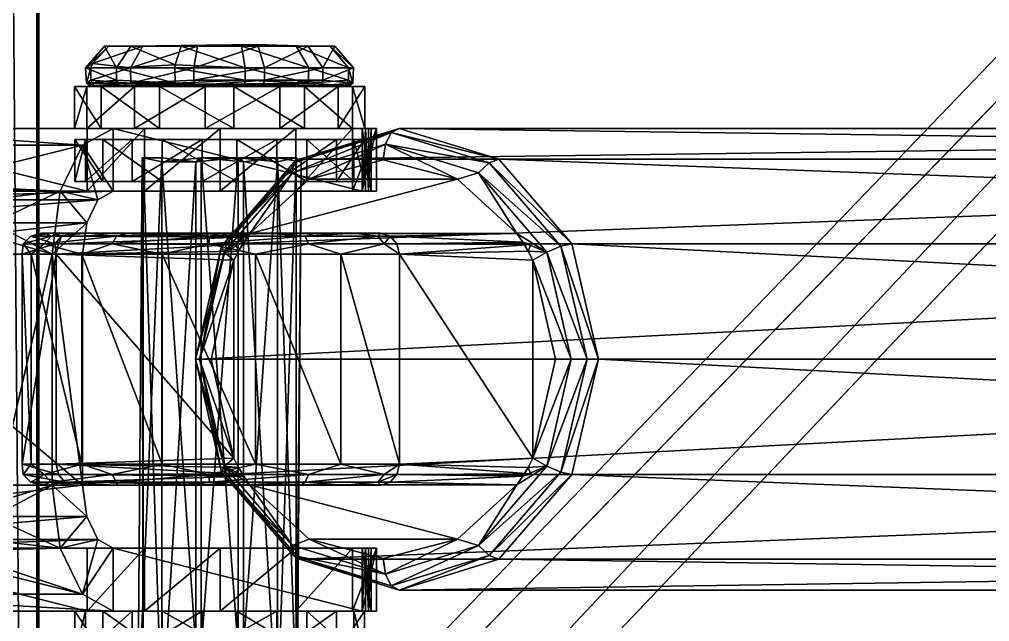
# Model space of a CAD drawing. Extents: x 0 to 35.6, y -28.5 to 0.
# Drawn here: x 7.754 to 9.574, y -10.776 to -9.646 of the extents above; entities that cross this region are included whole.
import ezdxf

# ---------------------------------------------------------------- set-up
doc = ezdxf.new("R2010")
doc.units = 0
doc.header["$LTSCALE"] = 2
for name, color, linetype in [('AFUAC-3-BSPT', 4, 'Continuous'), ('AFUAC-3-MSPL', 19, 'Continuous'), ('AFUAC-3-MSPT', 4, 'Continuous'), ('AFUAC-3-TPPL', 19, 'Continuous')]:
    doc.layers.add(name, color=color, linetype=linetype)

msp = doc.modelspace()

# ---------------------------------------------------------------- meshes
at = {"layer": 'AFUAC-3-BSPT'}
mesh = msp.add_polyface(dxfattribs=at)
corners = [(6.9462, -15.0827, 51.6954), (6.9462, -0.5157, 51.6954), (6.9423, -15.0827, 51.4692), (7.0628, -0.5157, 51.8892), (7.0519, -15.0827, 51.2713), (7.0519, -0.5157, 51.2713), (7.2458, -15.0827, 51.1548), (6.9423, -0.5157, 51.4692), (7.4719, -15.0827, 51.1508), (7.4719, -0.5157, 51.1508), (7.6698, -15.0827, 51.2604), (7.2458, -0.5157, 51.1548), (7.7864, -15.0827, 51.4543), (7.7864, -0.5157, 51.4543), (7.7903, -15.0827, 51.6805), (7.6698, -0.5157, 51.2604), (7.6807, -15.0827, 51.8783), (7.6807, -0.5157, 51.8783), (7.4868, -15.0827, 51.9949), (7.7903, -0.5157, 51.6805), (7.2607, -15.0827, 51.9989), (7.2607, -0.5157, 51.9989), (7.0628, -15.0827, 51.8892), (7.4868, -0.5157, 51.9949)]
mesh.append_faces([[corners[k] for k in face] for face in [(20, 0, 18, 18), (4, 16, 2, 2), (16, 4, 14, 14), (8, 12, 6, 6), (6, 14, 4, 4), (2, 18, 0, 0), (1, 21, 7, 7), (17, 5, 23, 23), (5, 17, 11, 11), (13, 9, 19, 19), (19, 11, 17, 17), (23, 7, 21, 21)]], dxfattribs={"vtx0": -1, "vtx1": -1})
mesh.append_faces([[corners[k] for k in face] for face in [(0, 1, 2, 2), (1, 0, 3, 3), (4, 5, 6, 6), (5, 4, 7, 7), (2, 7, 4, 4), (8, 9, 10, 10), (9, 8, 11, 11), (6, 11, 8, 8), (12, 13, 14, 14), (13, 12, 15, 15), (10, 15, 12, 12), (16, 17, 18, 18), (17, 16, 19, 19), (14, 19, 16, 16), (20, 21, 22, 22), (21, 20, 23, 23), (18, 23, 20, 20), (22, 3, 0, 0), (22, 0, 20, 20), (3, 21, 1, 1)]], dxfattribs={"vtx1": -1})
mesh.append_faces([[corners[k] for k in face] for face in [(12, 14, 6, 6), (16, 18, 2, 2), (9, 11, 19, 19), (5, 7, 23, 23)]], dxfattribs={"vtx1": -1, "vtx3": -1})
mesh.append_faces([[corners[k] for k in face] for face in [(1, 7, 2, 2), (5, 11, 6, 6), (9, 15, 10, 10), (13, 19, 14, 14), (17, 23, 18, 18), (21, 3, 22, 22), (8, 10, 12, 12), (13, 15, 9, 9)]], dxfattribs={"vtx3": -1})
mesh = msp.add_polyface(dxfattribs=at)
corners = [(7.8808, -9.8504, 50.037), (7.8808, -9.9685, 50.037), (7.4133, -9.8504, 50.8807), (7.3561, -9.882, 50.984), (7.3847, -9.9843, 50.9324), (7.3142, -9.9685, 51.0597), (7.4133, -9.9685, 50.8807), (7.4636, -10.6205, 51.1528), (7.3142, -10.6378, 51.0597), (7.5196, -10.6432, 51.1698), (7.4189, -10.5799, 51.145), (7.2988, -10.5197, 51.0873), (7.3993, -10.5197, 51.143), (7.4044, -10.5512, 51.1434), (7.9888, -10.7559, 49.9377), (8.1309, -10.7559, 49.902), (7.8808, -10.7559, 50.037), (8.2726, -10.7559, 49.939), (8.3791, -10.7559, 50.0396), (8.4242, -10.7559, 50.179), (7.9299, -10.7559, 51.1669), (7.4133, -10.7559, 50.8807), (8.3973, -10.7559, 50.3232), (7.3561, -10.7243, 50.984), (7.8726, -10.7243, 51.2702), (7.8307, -10.6378, 51.3459), (7.6284, -10.6432, 51.2301), (7.8154, -10.5197, 51.3735), (7.7029, -10.5799, 51.3023), (7.7149, -10.5197, 51.3179), (7.7118, -10.5512, 51.3138), (7.6725, -10.6205, 51.2686), (7.5762, -10.6503, 51.196), (7.8154, -10.0866, 51.3735), (7.8803, -10.0276, 51.2564), (7.8307, -9.9685, 51.3459), (7.8726, -10.5197, 51.2702), (7.8803, -10.5787, 51.2564), (7.9012, -10.622, 51.2186), (7.9299, -10.6378, 51.1669), (8.3973, -10.6378, 50.3232), (7.8726, -10.0866, 51.2702), (7.8726, -9.882, 51.2702), (7.9299, -9.9685, 51.1669), (7.9299, -9.8504, 51.1669), (7.9012, -9.9843, 51.2186), (8.3973, -9.9685, 50.3232), (8.3973, -9.8504, 50.3232), (7.2988, -10.0866, 51.0873), (7.3561, -10.0866, 50.984), (7.3637, -10.0276, 50.9702), (7.3561, -10.5197, 50.984), (7.3637, -10.5787, 50.9702), (7.4133, -10.6378, 50.8807), (7.3847, -10.622, 50.9324), (7.8808, -10.6378, 50.037), (7.3993, -10.0866, 51.143), (7.7149, -10.0866, 51.3179), (7.7121, -10.0564, 51.3141), (7.6728, -9.9863, 51.269), (7.7036, -10.0282, 51.3032), (7.5762, -9.956, 51.196), (7.629, -9.9633, 51.2305), (7.5189, -9.9633, 51.1695), (7.4177, -10.0282, 51.1448), (7.4631, -9.9863, 51.1527), (7.404, -10.0564, 51.1434), (8.4242, -9.8504, 50.179), (8.3791, -9.8504, 50.0396), (8.2726, -9.8504, 49.939), (8.1309, -9.8504, 49.902), (7.9888, -9.8504, 49.9377), (8.4242, -10.6378, 50.179), (8.3791, -10.6378, 50.0396), (8.2726, -10.6378, 49.939), (8.1309, -10.6378, 49.902), (7.9888, -10.6378, 49.9377), (7.9888, -9.9685, 49.9377), (8.1309, -9.9685, 49.902), (8.2726, -9.9685, 49.939), (8.3791, -9.9685, 50.0396), (8.4242, -9.9685, 50.179)]
mesh.append_faces([[corners[k] for k in face] for face in [(7, 8, 9, 9), (7, 10, 8, 8), (8, 10, 11, 11), (12, 11, 13, 13), (13, 11, 10, 10), (25, 26, 24, 24), (27, 28, 25, 25), (29, 30, 27, 27), (30, 28, 27, 27), (28, 31, 25, 25), (31, 26, 25, 25), (26, 32, 24, 24), (24, 32, 23, 23), (8, 23, 9, 9), (9, 23, 32, 32), (42, 3, 61, 61), (42, 61, 35, 35), (48, 64, 5, 5), (56, 66, 48, 48), (66, 64, 48, 48), (64, 65, 5, 5), (65, 63, 5, 5), (63, 61, 5, 5), (61, 62, 35, 35), (62, 59, 35, 35), (59, 60, 35, 35), (35, 60, 33, 33), (57, 33, 58, 58), (58, 33, 60, 60), (5, 61, 3, 3)]])
mesh.append_faces([[corners[k] for k in face] for face in [(59, 28, 60, 60), (28, 59, 31, 31), (61, 26, 62, 62), (62, 31, 59, 59), (60, 30, 58, 58), (56, 13, 66, 66), (16, 76, 14, 14), (74, 15, 75, 75), (15, 74, 17, 17), (72, 18, 73, 73), (73, 17, 74, 74), (75, 14, 76, 76), (79, 68, 80, 80), (68, 79, 69, 69), (77, 70, 78, 78), (70, 77, 71, 71), (1, 71, 77, 77), (78, 69, 79, 79)]], dxfattribs={"vtx0": -1})
mesh.append_faces([[corners[k] for k in face] for face in [(3, 4, 5, 5), (4, 3, 6, 6), (2, 6, 3, 3), (33, 34, 35, 35), (27, 36, 33, 33), (36, 27, 37, 37), (24, 38, 25, 25), (38, 24, 39, 39), (25, 37, 27, 27), (42, 43, 44, 44), (43, 42, 45, 45), (35, 45, 42, 42), (48, 49, 11, 11), (49, 48, 50, 50), (5, 50, 48, 48), (11, 52, 8, 8), (53, 23, 54, 54), (54, 8, 52, 52), (67, 0, 47, 47), (72, 55, 40, 40)]], dxfattribs={"vtx0": -1, "vtx1": -1})
mesh.append_faces([[corners[k] for k in face] for face in [(39, 20, 22, 22), (46, 6, 1, 1)]], dxfattribs={"vtx0": -1, "vtx3": -1})
mesh.append_faces([[corners[k] for k in face] for face in [(0, 1, 2, 2), (14, 15, 16, 16), (20, 21, 22, 22), (21, 20, 23, 23), (40, 39, 22, 22), (55, 16, 53, 53), (48, 11, 56, 56), (29, 57, 30, 30), (63, 9, 61, 61), (9, 63, 7, 7), (64, 10, 65, 65), (10, 64, 13, 13), (12, 13, 56, 56), (65, 7, 63, 63), (32, 26, 61, 61), (26, 31, 62, 62), (28, 30, 60, 60), (27, 33, 29, 29), (44, 47, 2, 2), (44, 2, 42, 42), (39, 40, 53, 53), (51, 36, 52, 52), (38, 54, 37, 37), (39, 53, 38, 38), (37, 52, 36, 36), (41, 36, 49, 49), (6, 43, 4, 4), (34, 50, 45, 45), (41, 49, 34, 34), (45, 4, 43, 43), (77, 78, 1, 1), (43, 6, 46, 46), (55, 76, 16, 16), (40, 22, 72, 72), (19, 18, 72, 72), (18, 17, 73, 73), (15, 14, 75, 75), (47, 46, 67, 67), (0, 71, 1, 1), (70, 69, 78, 78), (68, 67, 80, 80)]], dxfattribs={"vtx1": -1})
mesh.append_faces([[corners[k] for k in face] for face in [(1, 6, 2, 2), (15, 17, 16, 16), (17, 18, 16, 16), (18, 19, 16, 16), (19, 22, 16, 16), (21, 16, 22, 22), (24, 20, 39, 39), (38, 37, 25, 25), (36, 41, 33, 33), (41, 34, 33, 33), (34, 45, 35, 35), (43, 46, 44, 44), (4, 50, 5, 5), (49, 51, 11, 11), (51, 52, 11, 11), (16, 21, 53, 53), (21, 23, 53, 53), (23, 8, 54, 54), (67, 68, 0, 0), (68, 69, 0, 0), (69, 70, 0, 0), (0, 2, 47, 47), (72, 73, 55, 55), (73, 74, 55, 55), (74, 75, 55, 55), (55, 53, 40, 40), (78, 79, 1, 1), (79, 80, 1, 1), (80, 81, 1, 1), (81, 46, 1, 1)]], dxfattribs={"vtx1": -1, "vtx3": -1})
mesh.append_faces([[corners[k] for k in face] for face in [(20, 24, 23, 23), (46, 47, 44, 44), (11, 12, 56, 56), (57, 58, 30, 30), (64, 66, 13, 13), (10, 7, 65, 65), (9, 32, 61, 61), (33, 57, 29, 29), (70, 71, 0, 0), (2, 3, 42, 42), (75, 76, 55, 55), (53, 54, 38, 38), (54, 52, 37, 37), (36, 51, 49, 49), (49, 50, 34, 34), (50, 4, 45, 45), (22, 19, 72, 72), (46, 81, 67, 67), (67, 81, 80, 80)]], dxfattribs={"vtx3": -1})
at = {"layer": 'AFUAC-3-MSPL'}
mesh = msp.add_polyface(dxfattribs=at)
corners = [(8.4367, -9.9095, 49.6701), (8.4407, -9.8799, 49.6632), (8.2979, -9.9457, 49.5891), (8.5756, -9.9457, 49.751), (8.6151, -9.934, 49.7648), (8.6353, -9.9153, 49.7516), (8.4516, -9.8583, 49.6445), (8.2664, -9.934, 49.5616), (8.4665, -9.8504, 49.619), (8.6536, -9.9084, 49.728), (8.2679, -9.9153, 49.5375), (8.2794, -9.9084, 49.51), (8.186, -10.0476, 49.5239), (8.6875, -10.0476, 49.8162), (8.1968, -10.0866, 50.5652), (8.3569, -10.4803, 50.4943), (8.3569, -10.0866, 50.4943), (8.3098, -10.0472, 50.4792), (8.2898, -10.0525, 50.5133), (8.3816, -10.0472, 50.4175), (8.2236, -10.0472, 50.5185), (8.4493, -10.0525, 50.3499), (8.4316, -10.0472, 50.3414), (8.4263, -10.0525, 50.3908), (8.4384, -10.0669, 50.3987), (8.4623, -10.0669, 50.3561), (8.2964, -10.0669, 50.5262), (8.4671, -10.0866, 50.3583), (7.8553, -10.0472, 50.0056), (8.1336, -10.0472, 50.5319), (8.7135, -10.0684, 49.8313), (8.6983, -10.0637, 49.8224)]
mesh.append_faces([[corners[k] for k in face] for face in [(0, 1, 2, 2), (0, 3, 1, 1), (1, 3, 4, 4), (1, 7, 2, 2), (17, 18, 19, 19), (17, 20, 18, 18), (21, 22, 23, 23), (18, 23, 19, 19), (27, 24, 16, 16), (27, 25, 24, 24), (16, 24, 26, 26), (16, 26, 14, 14), (22, 19, 23, 23), (21, 13, 22, 22), (27, 30, 25, 25), (30, 31, 25, 25), (25, 31, 21, 21)]])
mesh.append_faces([[corners[k] for k in face] for face in [(1, 5, 6, 6), (9, 6, 5, 5), (14, 15, 16, 16), (21, 24, 25, 25)]], dxfattribs={"vtx0": -1})
mesh.append_faces([[corners[k] for k in face] for face in [(13, 28, 22, 22)]], dxfattribs={"vtx0": -1, "vtx1": -1})
mesh.append_faces([[corners[k] for k in face] for face in [(1, 6, 7, 7), (8, 6, 9, 9), (6, 8, 10, 10), (0, 2, 3, 3), (18, 26, 23, 23), (12, 28, 13, 13)]], dxfattribs={"vtx1": -1})
mesh.append_faces([[corners[k] for k in face] for face in [(2, 12, 3, 3), (19, 22, 29, 29)]], dxfattribs={"vtx1": -1, "vtx3": -1})
mesh.append_faces([[corners[k] for k in face] for face in [(1, 4, 5, 5), (6, 10, 7, 7), (8, 11, 10, 10), (12, 13, 3, 3), (21, 23, 24, 24), (26, 24, 23, 23), (20, 17, 19, 19)]], dxfattribs={"vtx3": -1})
mesh = msp.add_polyface(dxfattribs=at)
corners = [(8.7905, -10.0669, 49.8079), (12.9331, -10.0669, 42.6984), (8.6536, -9.9084, 49.728), (12.9833, -10.2835, 42.7276), (8.4665, -9.8504, 49.619), (12.6091, -9.8504, 42.5096), (8.2794, -9.9084, 49.51), (12.7962, -9.9084, 42.6186), (8.1424, -10.0669, 49.4302), (12.285, -10.0669, 42.3207), (8.0923, -10.2835, 49.401), (12.422, -9.9084, 42.4006), (8.1424, -10.5, 49.4302), (12.285, -10.5, 42.3207), (8.2794, -10.6585, 49.51), (12.2349, -10.2835, 42.2915), (8.4665, -10.7165, 49.619), (12.6091, -10.7165, 42.5096), (8.6536, -10.6585, 49.728), (12.422, -10.6585, 42.4006), (8.7905, -10.5, 49.8079), (12.9331, -10.5, 42.6984), (8.8407, -10.2835, 49.8371), (12.7962, -10.6585, 42.6186), (8.77, -10.0715, 49.8301), (8.819, -10.2835, 49.8586), (8.77, -10.4955, 49.8301)]
mesh.append_faces([[corners[k] for k in face] for face in [(21, 15, 3, 3), (15, 21, 13, 13), (23, 13, 21, 21), (3, 9, 1, 1), (11, 1, 9, 9)]], dxfattribs={"vtx0": -1, "vtx1": -1})
mesh.append_faces([[corners[k] for k in face] for face in [(0, 1, 2, 2), (1, 0, 3, 3), (4, 5, 6, 6), (5, 4, 7, 7), (2, 7, 4, 4), (8, 9, 10, 10), (9, 8, 11, 11), (6, 11, 8, 8), (12, 13, 14, 14), (13, 12, 15, 15), (10, 15, 12, 12), (16, 17, 18, 18), (17, 16, 19, 19), (14, 19, 16, 16), (20, 21, 22, 22), (21, 20, 23, 23), (18, 23, 20, 20), (22, 3, 0, 0), (0, 24, 22, 22), (17, 19, 23, 23), (5, 7, 11, 11)]], dxfattribs={"vtx1": -1})
mesh.append_faces([[corners[k] for k in face] for face in [(19, 13, 23, 23), (15, 9, 3, 3), (7, 1, 11, 11)]], dxfattribs={"vtx1": -1, "vtx3": -1})
mesh.append_faces([[corners[k] for k in face] for face in [(1, 7, 2, 2), (5, 11, 6, 6), (9, 15, 10, 10), (13, 19, 14, 14), (17, 23, 18, 18), (21, 3, 22, 22), (24, 25, 22, 22), (22, 25, 26, 26)]], dxfattribs={"vtx3": -1})
mesh = msp.add_polyface(dxfattribs=at)
corners = [(8.1653, -10.0806, 49.5119), (8.1382, -10.0828, 49.4869), (8.1561, -10.098, 49.5065), (8.1752, -10.0637, 49.5177), (8.186, -10.0476, 49.5239), (8.2664, -9.934, 49.5616), (8.1332, -10.0715, 49.459), (8.0843, -10.2835, 49.4305), (8.0921, -10.2835, 49.4601), (8.0923, -10.2835, 49.401), (8.1424, -10.0669, 49.4302), (8.1136, -10.2835, 49.4818), (8.2679, -9.9153, 49.5375), (8.2794, -9.9084, 49.51), (8.2979, -9.9457, 49.5891), (8.1708, -10.0543, 49.5151), (8.16, -10.0684, 49.5088), (8.0221, -10.0866, 50.5556), (8.1968, -10.4803, 50.5652), (8.1968, -10.0866, 50.5652), (8.2898, -10.0525, 50.5133), (8.2236, -10.0472, 50.5185), (8.1104, -10.0525, 50.5511), (8.1096, -10.0669, 50.5655), (8.2964, -10.0669, 50.5262), (8.1336, -10.0472, 50.5319), (7.936, -10.0525, 50.4941), (8.0433, -10.0472, 50.5207), (7.9281, -10.0669, 50.5062), (7.8553, -10.0472, 50.0056), (7.8146, -10.0472, 50.0841), (8.4316, -10.0472, 50.3414), (7.7957, -10.0472, 50.1738), (7.8019, -10.0472, 50.2653), (7.8311, -10.0472, 50.3487), (7.8829, -10.0472, 50.4236), (7.9562, -10.0472, 50.4836), (8.3816, -10.0472, 50.4175), (7.823, -10.0866, 49.983), (7.8273, -10.0669, 49.986)]
mesh.append_faces([[corners[k] for k in face] for face in [(0, 1, 2, 2), (0, 3, 1, 1), (3, 4, 1, 1), (1, 4, 5, 5), (14, 5, 4, 4), (20, 21, 22, 22), (21, 25, 22, 22), (26, 22, 27, 27), (19, 23, 17, 17), (23, 19, 24, 24), (25, 27, 22, 22), (0, 38, 16, 16), (16, 39, 15, 15)]])
mesh.append_faces([[corners[k] for k in face] for face in [(9, 6, 10, 10), (10, 12, 13, 13), (17, 18, 19, 19), (20, 23, 24, 24)]], dxfattribs={"vtx0": -1})
mesh.append_faces([[corners[k] for k in face] for face in [(15, 3, 16, 16), (21, 37, 25, 25), (25, 31, 27, 27)]], dxfattribs={"vtx0": -1, "vtx1": -1})
mesh.append_faces([[corners[k] for k in face] for face in [(1, 5, 6, 6), (1, 8, 2, 2), (4, 3, 15, 15), (0, 16, 3, 3)]], dxfattribs={"vtx1": -1})
mesh.append_faces([[corners[k] for k in face] for face in [(29, 30, 31, 31), (30, 32, 31, 31), (32, 33, 31, 31), (33, 34, 31, 31), (34, 35, 31, 31), (35, 36, 31, 31), (36, 27, 31, 31)]], dxfattribs={"vtx1": -1, "vtx3": -1})
mesh.append_faces([[corners[k] for k in face] for face in [(1, 6, 7, 7), (8, 11, 2, 2), (5, 12, 6, 6), (10, 6, 12, 12), (20, 22, 23, 23), (28, 23, 22, 22)]], dxfattribs={"vtx3": -1})
mesh = msp.add_polyface(dxfattribs=at)
corners = [(8.7082, -10.4864, 49.8282), (8.7432, -10.4841, 49.8395), (8.7174, -10.4689, 49.8336), (8.6983, -10.5032, 49.8224), (8.6875, -10.5194, 49.8162), (8.6151, -10.6329, 49.7648), (8.77, -10.4955, 49.8301), (8.819, -10.2835, 49.8586), (8.7174, -10.098, 49.8336), (8.7599, -10.2835, 49.8584), (8.7894, -10.2835, 49.8664), (8.7432, -10.0828, 49.8395), (8.7082, -10.0806, 49.8282), (8.6983, -10.0637, 49.8224), (8.6875, -10.0476, 49.8162), (8.77, -10.0715, 49.8301), (8.7905, -10.0669, 49.8079), (8.6353, -9.9153, 49.7516), (8.6151, -9.934, 49.7648), (8.4665, -10.7165, 49.619), (8.6536, -10.6585, 49.728), (8.6353, -10.6517, 49.7516), (8.8407, -10.2835, 49.8371), (8.7905, -10.5, 49.8079), (8.6536, -9.9084, 49.728), (8.5756, -10.6212, 49.751), (8.5756, -9.9457, 49.751), (8.7135, -10.4986, 49.8313), (8.7135, -10.0684, 49.8313), (8.4671, -10.0866, 50.3583), (8.4671, -10.4803, 50.3583), (8.4623, -10.5, 50.3561), (8.4493, -10.0525, 50.3499)]
mesh.append_faces([[corners[k] for k in face] for face in [(0, 1, 2, 2), (0, 3, 1, 1), (3, 4, 1, 1), (1, 4, 5, 5), (8, 11, 12, 12), (13, 11, 14, 14), (13, 12, 11, 11), (25, 5, 4, 4), (14, 11, 18, 18), (14, 18, 26, 26), (0, 27, 3, 3), (8, 2, 9, 9), (13, 28, 12, 12), (12, 29, 8, 8), (0, 30, 27, 27), (27, 31, 3, 3), (14, 32, 13, 13), (29, 12, 28, 28)]])
mesh.append_faces([[corners[k] for k in face] for face in [(8, 10, 11, 11), (1, 7, 10, 10), (15, 18, 11, 11), (22, 6, 23, 23), (23, 21, 20, 20)]], dxfattribs={"vtx0": -1})
mesh.append_faces([[corners[k] for k in face] for face in [(1, 5, 6, 6), (1, 10, 2, 2), (15, 16, 17, 17), (15, 11, 7, 7), (9, 2, 10, 10), (8, 29, 2, 2)]], dxfattribs={"vtx1": -1})
mesh.append_faces([[corners[k] for k in face] for face in [(1, 6, 7, 7), (8, 9, 10, 10), (15, 17, 18, 18), (19, 20, 21, 21), (16, 24, 17, 17), (5, 21, 6, 6), (11, 10, 7, 7), (23, 6, 21, 21)]], dxfattribs={"vtx3": -1})
mesh = msp.add_polyface(dxfattribs=at)
corners = [(7.823, -10.0866, 49.983), (7.759, -10.4803, 50.146), (7.759, -10.0866, 50.146), (7.7762, -10.0866, 50.3201), (7.8708, -10.4803, 50.4674), (7.8708, -10.0866, 50.4674), (7.7762, -10.4803, 50.3201), (8.0221, -10.4803, 50.5556), (8.0221, -10.0866, 50.5556), (7.7957, -10.0472, 50.1738), (7.7757, -10.0525, 50.1782), (7.8019, -10.0472, 50.2653), (7.8146, -10.0472, 50.0841), (7.8327, -10.0525, 50.0038), (7.8206, -10.0669, 49.9959), (7.7613, -10.0669, 50.1774), (7.9562, -10.0472, 50.4836), (7.936, -10.0525, 50.4941), (8.0433, -10.0472, 50.5207), (7.8829, -10.0472, 50.4236), (7.8135, -10.0525, 50.3576), (7.8007, -10.0669, 50.3641), (7.9281, -10.0669, 50.5062), (8.1104, -10.0525, 50.5511), (7.8311, -10.0472, 50.3487), (7.8553, -10.0472, 50.0056), (7.8273, -10.0669, 49.986), (8.1096, -10.0669, 50.5655), (8.1653, -10.0806, 49.5119), (8.1561, -10.098, 49.5065), (8.1561, -10.4689, 49.5065), (8.16, -10.0684, 49.5088), (8.186, -10.0476, 49.5239), (8.1708, -10.0543, 49.5151)]
mesh.append_faces([[corners[k] for k in face] for face in [(9, 10, 11, 11), (9, 12, 10, 10), (10, 12, 13, 13), (16, 17, 18, 18), (16, 19, 17, 17), (17, 19, 20, 20), (19, 24, 20, 20), (10, 20, 11, 11), (12, 25, 13, 13), (0, 14, 26, 26), (0, 2, 14, 14), (14, 2, 15, 15), (5, 21, 3, 3), (21, 5, 22, 22), (8, 27, 22, 22), (8, 22, 5, 5), (20, 24, 11, 11), (3, 21, 15, 15), (3, 15, 2, 2), (26, 14, 13, 13), (28, 29, 0, 0), (0, 26, 31, 31), (25, 32, 13, 13), (32, 33, 13, 13), (13, 33, 26, 26)]])
mesh.append_faces([[corners[k] for k in face] for face in [(0, 1, 2, 2), (3, 4, 5, 5), (2, 6, 3, 3), (5, 7, 8, 8), (10, 14, 15, 15), (17, 21, 22, 22)]], dxfattribs={"vtx0": -1})
mesh.append_faces([[corners[k] for k in face] for face in [(17, 22, 23, 23), (10, 15, 20, 20), (29, 30, 0, 0)]], dxfattribs={"vtx1": -1})
mesh.append_faces([[corners[k] for k in face] for face in [(10, 13, 14, 14), (17, 20, 21, 21), (15, 21, 20, 20)]], dxfattribs={"vtx3": -1})
mesh = msp.add_polyface(dxfattribs=at)
corners = [(8.1752, -10.5032, 49.5177), (8.1382, -10.4841, 49.4869), (8.186, -10.5194, 49.5239), (8.1653, -10.4864, 49.5119), (8.1561, -10.4689, 49.5065), (8.0921, -10.2835, 49.4601), (8.0843, -10.2835, 49.4305), (8.1332, -10.4955, 49.459), (8.2664, -10.6329, 49.5616), (8.1136, -10.2835, 49.4818), (8.1382, -10.0828, 49.4869), (8.1424, -10.5, 49.4302), (8.0923, -10.2835, 49.401), (8.2679, -10.6517, 49.5375), (8.1332, -10.0715, 49.459), (8.2794, -10.6585, 49.51), (8.1561, -10.098, 49.5065), (8.16, -10.4986, 49.5088), (8.1968, -10.4803, 50.5652), (8.3569, -10.4803, 50.4943), (8.1968, -10.0866, 50.5652), (8.6875, -10.5194, 49.8162), (7.8553, -10.5197, 50.0056), (8.4316, -10.5197, 50.3414), (8.3631, -10.5197, 50.4369), (8.2812, -10.5197, 50.4957), (8.1604, -10.5197, 50.5305), (8.0427, -10.5197, 50.5205), (7.938, -10.5197, 50.4717), (7.8561, -10.5197, 50.3902), (7.8237, -10.5197, 50.3333), (7.7958, -10.5197, 50.2223), (7.8072, -10.5197, 50.1074), (7.8391, -10.5144, 49.9943), (7.823, -10.4803, 49.983), (8.1104, -10.5144, 50.5511), (8.29, -10.5144, 50.5132), (8.2964, -10.5, 50.5261), (8.1096, -10.5, 50.5655), (8.0221, -10.4803, 50.5556)]
mesh.append_faces([[corners[k] for k in face] for face in [(0, 1, 2, 2), (0, 3, 1, 1), (3, 4, 1, 1), (1, 8, 2, 2), (4, 16, 9, 9), (0, 17, 3, 3), (2, 33, 0, 0), (34, 3, 17, 17), (26, 35, 27, 27), (35, 26, 36, 36), (26, 25, 36, 36), (37, 18, 38, 38), (39, 38, 18, 18)]])
mesh.append_faces([[corners[k] for k in face] for face in [(1, 6, 7, 7), (10, 6, 5, 5), (14, 12, 6, 6), (35, 37, 38, 38)]], dxfattribs={"vtx0": -1})
mesh.append_faces([[corners[k] for k in face] for face in [(1, 4, 5, 5), (1, 7, 8, 8), (11, 7, 12, 12), (7, 11, 13, 13), (18, 19, 20, 20), (2, 21, 22, 22)]], dxfattribs={"vtx1": -1})
mesh.append_faces([[corners[k] for k in face] for face in [(21, 23, 22, 22), (27, 28, 23, 23), (28, 29, 23, 23), (29, 30, 23, 23), (30, 31, 23, 23), (31, 32, 23, 23), (32, 22, 23, 23)]], dxfattribs={"vtx1": -1, "vtx3": -1})
mesh.append_faces([[corners[k] for k in face] for face in [(1, 5, 6, 6), (4, 9, 5, 5), (7, 13, 8, 8), (7, 6, 12, 12), (11, 15, 13, 13), (24, 25, 26, 26), (35, 36, 37, 37)]], dxfattribs={"vtx3": -1})
mesh = msp.add_polyface(dxfattribs=at)
corners = [(7.823, -10.0866, 49.983), (7.823, -10.4803, 49.983), (7.759, -10.4803, 50.146), (7.8708, -10.4803, 50.4674), (7.7762, -10.0866, 50.3201), (7.7762, -10.4803, 50.3201), (7.759, -10.0866, 50.146), (8.1968, -10.4803, 50.5652), (8.0221, -10.0866, 50.5556), (8.0221, -10.4803, 50.5556), (7.8708, -10.0866, 50.4674), (8.1653, -10.4864, 49.5119), (8.1561, -10.4689, 49.5065), (7.8391, -10.5144, 49.9943), (8.186, -10.5194, 49.5239), (7.8553, -10.5197, 50.0056), (8.16, -10.4986, 49.5088), (7.8273, -10.5, 49.986), (8.1752, -10.5032, 49.5177), (7.7613, -10.5, 50.1774), (7.8072, -10.5197, 50.1074), (7.7757, -10.5144, 50.1782), (7.8237, -10.5197, 50.3333), (7.8135, -10.5144, 50.3576), (7.7958, -10.5197, 50.2223), (7.8561, -10.5197, 50.3902), (7.938, -10.5197, 50.4717), (7.936, -10.5144, 50.4941), (7.9281, -10.5, 50.5062), (7.8007, -10.5, 50.3641), (8.1104, -10.5144, 50.5511), (8.1096, -10.5, 50.5655), (8.0427, -10.5197, 50.5205)]
mesh.append_faces([[corners[k] for k in face] for face in [(11, 1, 12, 12), (13, 14, 15, 15), (1, 16, 17, 17), (16, 18, 17, 17), (17, 18, 13, 13), (2, 1, 17, 17), (2, 17, 19, 19), (2, 19, 5, 5), (15, 20, 13, 13), (13, 20, 21, 21), (22, 23, 24, 24), (22, 25, 23, 23), (25, 26, 23, 23), (23, 26, 27, 27), (23, 21, 24, 24), (30, 27, 32, 32), (3, 28, 9, 9), (28, 3, 29, 29), (19, 29, 5, 5), (24, 21, 20, 20), (3, 5, 29, 29), (9, 28, 31, 31), (32, 27, 26, 26)]])
mesh.append_faces([[corners[k] for k in face] for face in [(3, 4, 5, 5), (7, 8, 9, 9), (13, 19, 17, 17), (23, 28, 29, 29)]], dxfattribs={"vtx0": -1})
mesh.append_faces([[corners[k] for k in face] for face in [(2, 5, 6, 6), (3, 9, 10, 10), (1, 0, 12, 12), (23, 29, 21, 21), (30, 31, 27, 27), (19, 21, 29, 29)]], dxfattribs={"vtx1": -1})
mesh.append_faces([[corners[k] for k in face] for face in [(0, 1, 2, 2), (13, 21, 19, 19), (23, 27, 28, 28), (31, 28, 27, 27)]], dxfattribs={"vtx3": -1})
mesh = msp.add_polyface(dxfattribs=at)
corners = [(8.4367, -10.6575, 49.6701), (8.4407, -10.687, 49.6632), (8.5756, -10.6212, 49.751), (8.2979, -10.6212, 49.5891), (8.2664, -10.6329, 49.5616), (8.2679, -10.6517, 49.5375), (8.4516, -10.7086, 49.6445), (8.6151, -10.6329, 49.7648), (8.4665, -10.7165, 49.619), (8.2794, -10.6585, 49.51), (8.6353, -10.6517, 49.7516), (8.186, -10.5194, 49.5239), (8.6875, -10.5194, 49.8162), (8.4671, -10.0866, 50.3583), (8.3569, -10.0866, 50.4943), (8.4671, -10.4803, 50.3583), (8.3569, -10.4803, 50.4943), (8.3631, -10.5197, 50.4369), (8.1604, -10.5197, 50.5305), (8.4316, -10.5197, 50.3414), (8.0427, -10.5197, 50.5205), (8.7082, -10.4864, 49.8282), (8.7174, -10.4689, 49.8336), (8.4263, -10.5144, 50.3908), (8.4493, -10.5144, 50.3499), (8.4623, -10.5, 50.3561), (8.4384, -10.5, 50.3987), (8.29, -10.5144, 50.5132), (8.1968, -10.4803, 50.5652), (8.2964, -10.5, 50.5261), (8.2812, -10.5197, 50.4957), (8.7135, -10.4986, 49.8313), (8.6983, -10.5032, 49.8224)]
mesh.append_faces([[corners[k] for k in face] for face in [(0, 1, 2, 2), (0, 3, 1, 1), (1, 3, 4, 4), (1, 7, 2, 2), (11, 4, 3, 3), (21, 22, 15, 15), (19, 23, 17, 17), (19, 24, 23, 23), (23, 27, 17, 17), (25, 15, 26, 26), (28, 29, 16, 16), (27, 30, 17, 17), (16, 29, 26, 26), (16, 26, 15, 15), (15, 25, 31, 31), (19, 12, 24, 24), (12, 32, 24, 24), (24, 32, 25, 25)]])
mesh.append_faces([[corners[k] for k in face] for face in [(1, 5, 6, 6), (9, 6, 5, 5), (2, 3, 0, 0), (15, 14, 16, 16), (23, 25, 26, 26)]], dxfattribs={"vtx0": -1})
mesh.append_faces([[corners[k] for k in face] for face in [(17, 18, 19, 19)]], dxfattribs={"vtx0": -1, "vtx1": -1})
mesh.append_faces([[corners[k] for k in face] for face in [(2, 11, 3, 3)]], dxfattribs={"vtx0": -1, "vtx3": -1})
mesh.append_faces([[corners[k] for k in face] for face in [(1, 6, 7, 7), (8, 6, 9, 9), (6, 8, 10, 10), (12, 11, 2, 2), (13, 14, 15, 15), (15, 22, 13, 13), (24, 25, 23, 23), (23, 26, 27, 27)]], dxfattribs={"vtx1": -1})
mesh.append_faces([[corners[k] for k in face] for face in [(18, 20, 19, 19)]], dxfattribs={"vtx1": -1, "vtx3": -1})
mesh.append_faces([[corners[k] for k in face] for face in [(1, 4, 5, 5), (6, 10, 7, 7), (26, 29, 27, 27)]], dxfattribs={"vtx3": -1})
at = {"layer": 'AFUAC-3-MSPT'}
mesh = msp.add_polyface(dxfattribs=at)
corners = [(8.3712, -9.7598, 50.1133), (8.3793, -9.7658, 50.2451), (8.3657, -9.7701, 50.1152), (8.1776, -9.7598, 49.946), (8.2958, -9.7658, 50.0049), (8.1765, -9.7701, 49.9518), (7.8878, -9.7598, 50.2813), (7.8797, -9.7658, 50.1495), (7.8934, -9.7701, 50.2794), (8.0814, -9.7598, 50.4487), (7.9632, -9.7658, 50.3897), (8.0825, -9.7701, 50.4429), (8.2135, -9.7598, 50.439), (7.9359, -9.7598, 50.03), (7.9371, -9.7658, 50.031), (8.046, -9.7658, 49.9571), (8.3231, -9.7598, 50.3647), (8.2116, -9.7701, 50.4335), (8.3187, -9.7701, 50.3608), (7.8898, -9.7717, 50.1514), (8.3693, -9.7717, 50.2432), (8.3231, -9.7372, 50.3647), (8.3809, -9.7372, 50.2454), (8.3712, -9.7372, 50.1133), (8.2969, -9.7372, 50.0037), (8.1776, -9.7372, 49.946), (8.0455, -9.7372, 49.9556), (7.9359, -9.7372, 50.03), (7.8782, -9.7372, 50.1492), (7.8878, -9.7372, 50.2813), (7.9622, -9.7372, 50.3909), (8.0814, -9.7372, 50.4487), (8.2135, -9.7372, 50.439), (8.046, -9.7313, 49.9571), (7.8911, -9.7288, 50.2802), (7.9134, -9.6964, 50.156), (7.9217, -9.6964, 50.2695), (8.0573, -9.6964, 49.9895), (7.9631, -9.6964, 50.0535), (8.2734, -9.6964, 50.0309), (8.1709, -9.6964, 49.9812), (8.3456, -9.6964, 50.2387), (8.3373, -9.6964, 50.1251), (8.2017, -9.6964, 50.4051), (8.296, -9.6964, 50.3412), (7.9857, -9.6964, 50.3638), (8.0882, -9.6964, 50.4134), (8.199, -9.6929, 50.3972)]
mesh.append_faces([[corners[k] for k in face] for face in [(0, 1, 2, 2), (3, 4, 5, 5), (6, 7, 8, 8), (9, 10, 11, 11), (6, 8, 10, 10), (13, 14, 7, 7), (14, 13, 15, 15), (3, 5, 15, 15), (0, 2, 4, 4), (16, 18, 1, 1), (14, 19, 7, 7), (7, 19, 8, 8), (18, 20, 1, 1), (1, 20, 2, 2), (21, 16, 22, 22), (0, 23, 1, 1), (23, 0, 24, 24), (3, 25, 4, 4), (25, 3, 26, 26), (13, 27, 15, 15), (27, 13, 28, 28), (6, 29, 7, 7), (29, 6, 30, 30), (9, 31, 10, 10), (31, 30, 10, 10), (10, 30, 6, 6), (29, 28, 7, 7), (7, 28, 13, 13), (27, 26, 15, 15), (15, 26, 3, 3), (25, 24, 4, 4), (4, 24, 0, 0), (23, 22, 1, 1), (1, 22, 16, 16), (27, 33, 26, 26), (29, 30, 34, 34), (29, 34, 28, 28), (26, 33, 25, 25), (35, 28, 36, 36), (37, 33, 38, 38), (33, 37, 25, 25), (30, 45, 34, 34), (40, 25, 37, 37), (33, 27, 38, 38), (28, 34, 36, 36), (36, 34, 45, 45), (47, 43, 44, 44), (43, 47, 46, 46), (17, 11, 18, 18), (18, 11, 20, 20), (8, 2, 10, 10), (2, 8, 4, 4), (14, 5, 19, 19), (14, 15, 5, 5), (5, 4, 19, 19), (19, 4, 8, 8), (2, 20, 10, 10), (10, 20, 11, 11), (44, 37, 47, 47), (37, 38, 47, 47), (47, 38, 46, 46)]])
mesh.append_faces([[corners[k] for k in face] for face in [(16, 17, 18, 18), (35, 46, 38, 38)]], dxfattribs={"vtx0": -1})
mesh.append_faces([[corners[k] for k in face] for face in [(41, 40, 44, 44)]], dxfattribs={"vtx0": -1, "vtx1": -1})
mesh.append_faces([[corners[k] for k in face] for face in [(9, 11, 12, 12), (16, 21, 12, 12), (31, 9, 32, 32), (12, 32, 9, 9), (28, 35, 27, 27), (39, 24, 40, 40), (24, 39, 23, 23), (41, 22, 42, 42), (22, 41, 21, 21), (43, 32, 44, 44), (32, 43, 31, 31), (45, 30, 46, 46), (44, 21, 41, 41), (42, 23, 39, 39), (38, 27, 35, 35), (46, 31, 43, 43), (36, 45, 35, 35), (37, 44, 40, 40), (42, 39, 41, 41)]], dxfattribs={"vtx1": -1})
mesh.append_faces([[corners[k] for k in face] for face in [(45, 46, 35, 35), (39, 40, 41, 41)]], dxfattribs={"vtx1": -1, "vtx3": -1})
mesh.append_faces([[corners[k] for k in face] for face in [(16, 12, 17, 17), (11, 17, 12, 12), (21, 32, 12, 12), (32, 21, 44, 44), (22, 23, 42, 42), (24, 25, 40, 40), (30, 31, 46, 46)]], dxfattribs={"vtx3": -1})
mesh = msp.add_polyface(dxfattribs=at)
corners = [(8.3788, -9.8504, 50.0845), (8.3788, -9.7717, 50.0845), (8.4018, -9.8504, 50.2242), (8.289, -9.7717, 49.9749), (8.3519, -9.8504, 50.3567), (8.3519, -9.7717, 50.3567), (8.2424, -9.8504, 50.4466), (8.4018, -9.7717, 50.2242), (8.1026, -9.8504, 50.4696), (8.1026, -9.7717, 50.4696), (7.9701, -9.8504, 50.4197), (8.2424, -9.7717, 50.4466), (7.8803, -9.8504, 50.3102), (7.8803, -9.7717, 50.3102), (7.8572, -9.8504, 50.1704), (7.9701, -9.7717, 50.4197), (7.9071, -9.8504, 50.0379), (7.9071, -9.7717, 50.0379), (8.0167, -9.8504, 49.9481), (7.8572, -9.7717, 50.1704), (8.1564, -9.8504, 49.925), (8.1564, -9.7717, 49.925), (8.289, -9.8504, 49.9749), (8.0167, -9.7717, 49.9481)]
mesh.append_faces([[corners[k] for k in face] for face in [(20, 0, 18, 18), (4, 16, 2, 2), (16, 4, 14, 14), (8, 12, 6, 6), (6, 14, 4, 4), (2, 18, 0, 0), (1, 21, 7, 7), (17, 5, 23, 23), (5, 17, 11, 11), (13, 9, 19, 19), (19, 11, 17, 17), (23, 7, 21, 21)]], dxfattribs={"vtx0": -1, "vtx1": -1})
mesh.append_faces([[corners[k] for k in face] for face in [(0, 1, 2, 2), (1, 0, 3, 3), (4, 5, 6, 6), (5, 4, 7, 7), (2, 7, 4, 4), (8, 9, 10, 10), (9, 8, 11, 11), (6, 11, 8, 8), (12, 13, 14, 14), (13, 12, 15, 15), (10, 15, 12, 12), (16, 17, 18, 18), (17, 16, 19, 19), (14, 19, 16, 16), (20, 21, 22, 22), (21, 20, 23, 23), (18, 23, 20, 20), (22, 3, 0, 0), (22, 0, 20, 20), (3, 21, 1, 1)]], dxfattribs={"vtx1": -1})
mesh.append_faces([[corners[k] for k in face] for face in [(12, 14, 6, 6), (16, 18, 2, 2), (9, 11, 19, 19), (5, 7, 23, 23)]], dxfattribs={"vtx1": -1, "vtx3": -1})
mesh.append_faces([[corners[k] for k in face] for face in [(1, 7, 2, 2), (5, 11, 6, 6), (9, 15, 10, 10), (13, 19, 14, 14), (17, 23, 18, 18), (21, 3, 22, 22), (8, 10, 12, 12), (13, 15, 9, 9)]], dxfattribs={"vtx3": -1})
mesh = msp.add_polyface(dxfattribs=at)
corners = [(8.414, -9.9685, 50.2876), (8.414, -9.8504, 50.2876), (8.409, -9.9685, 50.2997), (8.409, -9.8504, 50.2997), (8.4034, -9.8504, 50.3116), (8.3973, -9.8504, 50.3232), (8.3973, -9.9685, 50.3232), (8.4034, -9.9685, 50.3116)]
mesh.append_faces([[corners[k] for k in face] for face in [(0, 1, 2, 2), (3, 4, 2, 2), (5, 6, 4, 4), (7, 2, 4, 4), (1, 5, 3, 3), (0, 2, 6, 6), (1, 0, 5, 5)]], dxfattribs={"vtx1": -1})
mesh.append_faces([[corners[k] for k in face] for face in [(1, 3, 2, 2), (6, 7, 4, 4), (5, 4, 3, 3), (2, 7, 6, 6), (0, 6, 5, 5)]], dxfattribs={"vtx3": -1})
mesh = msp.add_polyface(dxfattribs=at)
corners = [(8.4012, -9.9504, 50.2298), (8.4012, -9.8716, 50.2298), (8.3486, -9.9504, 50.3613), (8.3811, -9.8716, 50.0896), (8.2372, -9.9504, 50.4488), (8.2372, -9.8716, 50.4488), (8.097, -9.9504, 50.469), (8.3486, -9.8716, 50.3613), (7.9655, -9.9504, 50.4164), (7.9655, -9.8716, 50.4164), (7.878, -9.9504, 50.305), (8.097, -9.8716, 50.469), (7.8578, -9.9504, 50.1648), (7.8578, -9.8716, 50.1648), (7.9105, -9.9504, 50.0333), (7.878, -9.8716, 50.305), (8.0218, -9.9504, 49.9458), (8.0218, -9.8716, 49.9458), (8.162, -9.9504, 49.9256), (7.9105, -9.8716, 50.0333), (8.2935, -9.9504, 49.9783), (8.2935, -9.8716, 49.9783), (8.3811, -9.9504, 50.0896), (8.162, -9.8716, 49.9256)]
mesh.append_faces([[corners[k] for k in face] for face in [(20, 0, 18, 18), (4, 16, 2, 2), (16, 4, 14, 14), (8, 12, 6, 6), (6, 14, 4, 4), (2, 18, 0, 0), (1, 21, 7, 7), (17, 5, 23, 23), (5, 17, 11, 11), (13, 9, 19, 19), (19, 11, 17, 17), (23, 7, 21, 21)]], dxfattribs={"vtx0": -1, "vtx1": -1})
mesh.append_faces([[corners[k] for k in face] for face in [(0, 1, 2, 2), (1, 0, 3, 3), (4, 5, 6, 6), (5, 4, 7, 7), (2, 7, 4, 4), (8, 9, 10, 10), (9, 8, 11, 11), (6, 11, 8, 8), (12, 13, 14, 14), (13, 12, 15, 15), (10, 15, 12, 12), (16, 17, 18, 18), (17, 16, 19, 19), (14, 19, 16, 16), (20, 21, 22, 22), (21, 20, 23, 23), (18, 23, 20, 20), (22, 3, 0, 0), (22, 0, 20, 20), (3, 21, 1, 1)]], dxfattribs={"vtx1": -1})
mesh.append_faces([[corners[k] for k in face] for face in [(12, 14, 6, 6), (16, 18, 2, 2), (9, 11, 19, 19), (5, 7, 23, 23)]], dxfattribs={"vtx1": -1, "vtx3": -1})
mesh.append_faces([[corners[k] for k in face] for face in [(1, 7, 2, 2), (5, 11, 6, 6), (9, 15, 10, 10), (13, 19, 14, 14), (17, 23, 18, 18), (21, 3, 22, 22), (8, 10, 12, 12), (13, 15, 9, 9)]], dxfattribs={"vtx3": -1})
mesh = msp.add_polyface(dxfattribs=at)
corners = [(8.2381, -9.9055, 50.0944), (8.2381, -10.9685, 50.0944), (8.1743, -9.9134, 50.0463), (8.275, -10.9685, 50.1625), (8.0947, -9.9055, 50.0518), (8.0947, -10.9685, 50.0518), (8.0212, -9.9134, 50.083), (8.1743, -10.9606, 50.0463), (7.9861, -9.9055, 50.1548), (7.9861, -10.9685, 50.1548), (7.984, -9.9055, 50.2322), (8.0212, -10.9606, 50.083), (8.021, -9.9055, 50.3003), (8.021, -10.9685, 50.3003), (8.0847, -9.9134, 50.3483), (7.9764, -10.9606, 50.234), (8.1644, -9.9055, 50.3428), (8.2379, -9.9134, 50.3116), (8.2325, -9.9055, 50.3059), (8.2729, -9.9055, 50.2399), (8.2729, -10.9685, 50.2399), (8.2827, -9.9134, 50.1606), (8.2379, -10.9606, 50.3116), (8.1644, -10.9685, 50.3428), (8.0847, -10.9606, 50.3483)]
mesh.append_faces([[corners[k] for k in face] for face in [(1, 0, 3, 3), (8, 9, 10, 10), (13, 12, 15, 15), (9, 15, 10, 10), (10, 15, 12, 12), (16, 17, 18, 18), (18, 17, 19, 19), (19, 20, 21, 21), (20, 3, 21, 21), (21, 3, 0, 0), (10, 12, 8, 8), (4, 16, 2, 2), (19, 0, 18, 18), (19, 21, 0, 0), (0, 2, 18, 18), (18, 2, 16, 16), (3, 20, 1, 1), (13, 15, 9, 9)]])
mesh.append_faces([[corners[k] for k in face] for face in [(0, 1, 2, 2), (4, 5, 6, 6), (5, 4, 7, 7), (2, 7, 4, 4), (9, 8, 11, 11), (6, 11, 8, 8), (12, 13, 14, 14), (20, 19, 22, 22), (16, 23, 17, 17), (23, 16, 24, 24), (14, 24, 16, 16), (17, 22, 19, 19), (8, 12, 6, 6), (16, 4, 14, 14), (14, 6, 12, 12), (1, 20, 7, 7), (23, 5, 22, 22), (5, 23, 11, 11), (13, 9, 24, 24), (24, 11, 23, 23), (22, 7, 20, 20)]], dxfattribs={"vtx1": -1})
mesh.append_faces([[corners[k] for k in face] for face in [(1, 7, 2, 2), (5, 11, 6, 6), (13, 24, 14, 14), (23, 22, 17, 17), (4, 6, 14, 14), (9, 11, 24, 24), (5, 7, 22, 22)]], dxfattribs={"vtx3": -1})
mesh = msp.add_polyface(dxfattribs=at)
corners = [(8.414, -10.7559, 50.2876), (8.409, -10.7559, 50.2997), (8.3973, -10.7559, 50.3232), (8.4034, -10.7559, 50.3116), (8.414, -10.6378, 50.2876), (8.409, -10.6378, 50.2997), (8.4034, -10.6378, 50.3116), (8.3973, -10.6378, 50.3232)]
mesh.append_faces([[corners[k] for k in face] for face in [(0, 1, 2, 2), (0, 4, 1, 1), (5, 6, 1, 1), (7, 2, 6, 6), (3, 1, 6, 6), (6, 5, 7, 7), (4, 0, 7, 7)]], dxfattribs={"vtx1": -1})
mesh.append_faces([[corners[k] for k in face] for face in [(1, 3, 2, 2), (4, 5, 1, 1), (2, 3, 6, 6), (5, 4, 7, 7), (0, 2, 7, 7)]], dxfattribs={"vtx3": -1})
mesh = msp.add_polyface(dxfattribs=at)
corners = [(8.4012, -10.8347, 50.2298), (8.4012, -10.7559, 50.2298), (8.3486, -10.8347, 50.3613), (8.3811, -10.7559, 50.0896), (8.2372, -10.8347, 50.4488), (8.2372, -10.7559, 50.4488), (8.097, -10.8347, 50.469), (8.3486, -10.7559, 50.3613), (7.9655, -10.8347, 50.4164), (7.9655, -10.7559, 50.4164), (7.878, -10.8347, 50.305), (8.097, -10.7559, 50.469), (7.8578, -10.8347, 50.1648), (7.8578, -10.7559, 50.1648), (7.9105, -10.8347, 50.0333), (7.878, -10.7559, 50.305), (8.0218, -10.8347, 49.9458), (8.0218, -10.7559, 49.9458), (8.162, -10.8347, 49.9256), (7.9105, -10.7559, 50.0333), (8.2935, -10.8347, 49.9783), (8.2935, -10.7559, 49.9783), (8.3811, -10.8347, 50.0896), (8.162, -10.7559, 49.9256)]
mesh.append_faces([[corners[k] for k in face] for face in [(20, 0, 18, 18), (4, 16, 2, 2), (16, 4, 14, 14), (8, 12, 6, 6), (6, 14, 4, 4), (2, 18, 0, 0), (1, 21, 7, 7), (17, 5, 23, 23), (5, 17, 11, 11), (13, 9, 19, 19), (19, 11, 17, 17), (23, 7, 21, 21)]], dxfattribs={"vtx0": -1, "vtx1": -1})
mesh.append_faces([[corners[k] for k in face] for face in [(0, 1, 2, 2), (1, 0, 3, 3), (4, 5, 6, 6), (5, 4, 7, 7), (2, 7, 4, 4), (8, 9, 10, 10), (9, 8, 11, 11), (6, 11, 8, 8), (12, 13, 14, 14), (13, 12, 15, 15), (10, 15, 12, 12), (16, 17, 18, 18), (17, 16, 19, 19), (14, 19, 16, 16), (20, 21, 22, 22), (21, 20, 23, 23), (18, 23, 20, 20), (22, 3, 0, 0), (22, 0, 20, 20), (3, 21, 1, 1)]], dxfattribs={"vtx1": -1})
mesh.append_faces([[corners[k] for k in face] for face in [(12, 14, 6, 6), (16, 18, 2, 2), (9, 11, 19, 19), (5, 7, 23, 23)]], dxfattribs={"vtx1": -1, "vtx3": -1})
mesh.append_faces([[corners[k] for k in face] for face in [(1, 7, 2, 2), (5, 11, 6, 6), (9, 15, 10, 10), (13, 19, 14, 14), (17, 23, 18, 18), (21, 3, 22, 22), (8, 10, 12, 12), (13, 15, 9, 9)]], dxfattribs={"vtx3": -1})
at = {"layer": 'AFUAC-3-TPPL'}
mesh = msp.add_polyface(dxfattribs=at)
corners = [(17.5984, -1.3857, 52.65), (17.5984, -1.3857, 52.1595), (17.512, -1.2992, 52.65), (17.7165, -1.4173, 52.1595), (17.7165, -1.4173, 52.65), (17.512, -1.2992, 52.1595), (17.559, -1.4539, 52.75), (17.559, -1.4539, 52.65), (17.4438, -1.3386, 52.75), (17.7165, -1.4961, 52.65), (17.7165, -1.4961, 52.75), (17.4438, -1.3386, 52.65), (0.3706, -19.685, 52.727), (0.0231, -19.685, 52.3794), (0.4792, -20.0903, 52.727), (0.1137, -0.7434, 52.47), (0.3706, -0.3777, 52.727), (0.0455, -0.9599, 52.4018), (0.0231, -1.1811, 52.3794), (0, -19.685, 52.1595), (0, -1.1811, 52.1595), (0, -19.685, 52.3237), (0, -1.1811, 52.3237), (35.0068, -19.685, 52.75), (0.4263, -19.685, 52.75), (0.5274, -20.0624, 52.75), (1.1811, -20.4398, 52.75), (0.4263, -0.3777, 52.75), (0.0105, -19.685, 52.3631), (0.1782, -20.2641, 52.3794), (0.1582, -20.2756, 52.3237), (0.0027, -19.685, 52.3441), (0.1674, -20.2703, 52.3631), (0.4059, -19.685, 52.7473), (0.4933, -20.0821, 52.7395), (0.3869, -19.685, 52.7395), (0.0027, -1.1811, 52.3441), (0.0105, -1.1811, 52.3631), (0.3869, -0.3777, 52.7395), (0.4059, -0.3777, 52.7473)]
mesh.append_faces([[corners[k] for k in face] for face in [(21, 30, 31, 31), (28, 31, 32, 32), (24, 33, 25, 25), (25, 33, 34, 34), (33, 35, 34, 34)]])
mesh.append_faces([[corners[k] for k in face] for face in [(0, 7, 4, 4), (7, 0, 11, 11), (2, 11, 0, 0), (12, 15, 13, 13), (3, 19, 1, 1), (1, 20, 5, 5), (25, 26, 24, 24), (24, 6, 27, 27)]], dxfattribs={"vtx0": -1, "vtx1": -1})
mesh.append_faces([[corners[k] for k in face] for face in [(23, 10, 24, 24)]], dxfattribs={"vtx0": -1, "vtx1": -1, "vtx3": -1})
mesh.append_faces([[corners[k] for k in face] for face in [(0, 1, 2, 2), (1, 0, 3, 3), (4, 3, 0, 0), (6, 7, 8, 8), (7, 6, 9, 9), (10, 9, 6, 6), (12, 13, 14, 14), (19, 21, 20, 20), (13, 28, 29, 29), (35, 12, 34, 34), (22, 21, 36, 36), (28, 37, 31, 31), (13, 18, 28, 28), (31, 36, 21, 21), (16, 12, 38, 38), (33, 39, 35, 35), (24, 27, 33, 33), (35, 38, 12, 12)]], dxfattribs={"vtx1": -1})
mesh.append_faces([[corners[k] for k in face] for face in [(7, 9, 4, 4), (15, 17, 13, 13), (19, 20, 1, 1), (10, 6, 24, 24)]], dxfattribs={"vtx1": -1, "vtx3": -1})
mesh.append_faces([[corners[k] for k in face] for face in [(1, 5, 2, 2), (7, 11, 8, 8), (12, 16, 15, 15), (17, 18, 13, 13), (21, 22, 20, 20), (18, 37, 28, 28), (37, 36, 31, 31), (27, 39, 33, 33), (39, 38, 35, 35)]], dxfattribs={"vtx3": -1})
mesh = msp.add_polyface(dxfattribs=at)
corners = [(17.8346, -1.3857, 52.65), (17.8346, -1.3857, 52.1595), (17.7165, -1.4173, 52.65), (17.9211, -1.2992, 52.1595), (17.9211, -1.2992, 52.65), (17.7165, -1.4173, 52.1595), (17.874, -1.4539, 52.75), (17.874, -1.4539, 52.65), (17.7165, -1.4961, 52.75), (17.9893, -1.3386, 52.65), (17.9893, -1.3386, 52.75), (17.7165, -1.4961, 52.65), (35.41, -19.685, 52.3794), (35.0625, -19.685, 52.727), (35.2549, -20.2641, 52.3794), (35.41, -1.1811, 52.3794), (35.3876, -0.9599, 52.4018), (35.3194, -0.7434, 52.47), (35.0625, -0.3777, 52.727), (35.4331, -1.1811, 52.1595), (0, -19.685, 52.1595), (35.4331, -19.685, 52.1595), (35.4331, -1.1811, 52.3237), (35.4331, -19.685, 52.3237), (35.0068, -19.685, 52.75), (35.0068, -0.3777, 52.75), (35.2749, -20.2756, 52.1595), (35.4304, -19.685, 52.3441), (35.2749, -20.2756, 52.3237), (35.4225, -19.685, 52.3631), (35.2657, -20.2703, 52.3631), (35.4225, -1.1811, 52.3631), (35.4304, -1.1811, 52.3441), (35.0461, -19.685, 52.7395), (34.9539, -20.0903, 52.727), (34.9057, -20.0624, 52.75), (35.0272, -19.685, 52.7473), (34.9397, -20.0821, 52.7395), (35.0272, -0.3777, 52.7473), (35.0461, -0.3777, 52.7395)]
mesh.append_faces([[corners[k] for k in face] for face in [(23, 27, 28, 28), (27, 29, 30, 30), (24, 35, 36, 36), (33, 36, 37, 37), (36, 35, 37, 37)]])
mesh.append_faces([[corners[k] for k in face] for face in [(38, 24, 36, 36)]], dxfattribs={"vtx0": -1})
mesh.append_faces([[corners[k] for k in face] for face in [(9, 0, 7, 7), (2, 7, 0, 0), (3, 19, 1, 1), (1, 21, 5, 5), (8, 24, 6, 6)]], dxfattribs={"vtx0": -1, "vtx1": -1})
mesh.append_faces([[corners[k] for k in face] for face in [(20, 5, 21, 21)]], dxfattribs={"vtx0": -1, "vtx1": -1, "vtx3": -1})
mesh.append_faces([[corners[k] for k in face] for face in [(0, 1, 2, 2), (1, 0, 3, 3), (4, 3, 0, 0), (6, 7, 8, 8), (7, 6, 9, 9), (10, 9, 6, 6), (12, 13, 14, 14), (15, 16, 12, 12), (18, 13, 17, 17), (19, 22, 21, 21), (21, 23, 26, 26), (29, 12, 30, 30), (15, 12, 31, 31), (27, 32, 29, 29), (23, 22, 27, 27), (29, 31, 12, 12), (13, 33, 34, 34), (25, 24, 38, 38), (33, 39, 36, 36), (13, 18, 33, 33)]], dxfattribs={"vtx1": -1})
mesh.append_faces([[corners[k] for k in face] for face in [(4, 0, 9, 9), (11, 7, 2, 2), (16, 17, 12, 12), (13, 12, 17, 17), (19, 21, 1, 1), (24, 25, 6, 6)]], dxfattribs={"vtx1": -1, "vtx3": -1})
mesh.append_faces([[corners[k] for k in face] for face in [(1, 5, 2, 2), (7, 11, 8, 8), (22, 23, 21, 21), (22, 32, 27, 27), (32, 31, 29, 29), (18, 39, 33, 33), (39, 38, 36, 36)]], dxfattribs={"vtx3": -1})

doc.saveas('drawing.dxf')
